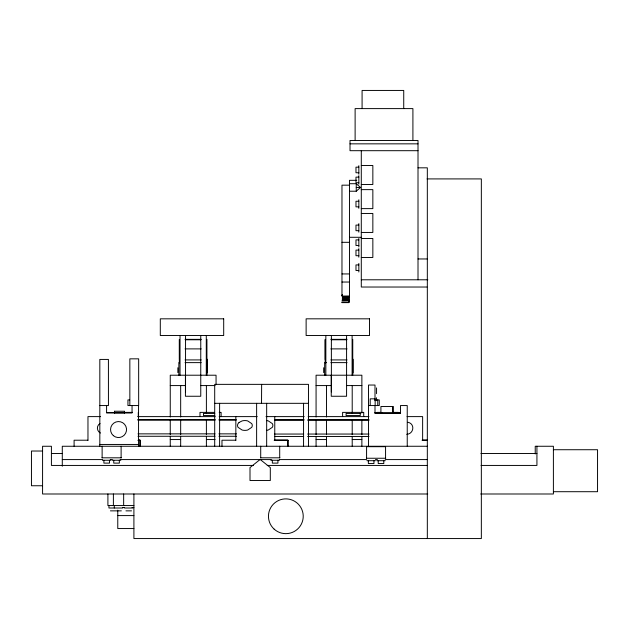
<?xml version="1.0" encoding="UTF-8"?>
<svg xmlns="http://www.w3.org/2000/svg" width="629" height="629" viewBox="0 0 629 629"><rect width="100%" height="100%" fill="white"/><g stroke="black" fill="none" stroke-linecap="round" stroke-linejoin="round"><path stroke-width="0.94" d="M140.063 446.37L140.094 440.276L138.168 440.276L140.212 440.308L138.309 440.339M287.933 446.37L287.964 440.276L274.763 440.308L274.763 416.61M288.082 440.339L274.763 440.276M342.365 295.111C342.451 295.103 341.696 295.834 342.49 295.048M342.184 295.284L342.396 294.702L342.192 295.622M349.378 301.157L349.276 300.56L349.362 301.291M342.396 295.292L342.16 295.048M349.024 301.032L349.284 300.67M349.323 300.937L349.347 300.654M349.323 301.157L349.315 300.536L342.231 300.623M349.189 301.008L349.032 301.464L349.276 300.748M100.011 423.537C96.292 425.66 96.646 431.156 100.42 433.027M349.465 191.216L356.25 191.216L360.519 187.466L356.25 183.715L349.465 183.715M406.759 434.34C413.929 433.829 415.274 423.742 407.867 422.24M349.229 301.338L349.103 300.937L341.869 301.047M350.015 143.844L418.01 143.844M418.01 150.693L350.015 150.693L350.015 140.487L418.01 140.487L418.01 279.787M361.29 165.506L372.848 165.506L372.848 184.494L361.29 184.494M358.837 167.157L355.983 167.157L355.983 172.755L358.837 172.755M418.01 167.825L427.327 167.825L427.327 538.558M358.837 177.126L355.983 177.126L355.983 182.725L358.837 182.725M427.06 178.911L481.342 178.911L481.342 538.558L133.906 538.558L133.906 493.993M356.737 180.319L349.465 180.319L349.465 296.094L341.972 296.094L341.972 185.17L349.465 185.17M356.25 187.466L360.519 187.466M361.29 189.636L372.848 189.636L372.848 208.624L361.29 208.624M358.837 201.256L355.983 201.256L355.983 206.855L358.837 206.855M361.29 213.459L372.848 213.459L372.848 232.447L361.29 232.447M358.837 225.088L355.983 225.088L355.983 230.678L358.837 230.678M349.465 237.29L361.29 237.29M361.29 238.485L372.848 238.485L372.848 257.473L361.29 257.473M358.837 239.893L355.983 239.893L355.983 245.491L358.837 245.491M341.972 242.314L349.465 242.314M358.837 250.106L355.983 250.106L355.983 255.704L358.837 255.704M418.01 258.959L427.327 258.959M358.837 264.919L355.983 264.919L355.983 270.517L358.837 270.517M341.972 273.937L349.465 273.937M361.29 279.787L427.838 279.787M341.972 282.036L349.465 282.036M426.942 287.028L361.29 287.028L361.29 150.693M342.207 296.448L349.252 296.361M342.325 297.195L349.229 297.195M348.694 297.281L349.158 297.281M342.302 298.028L349.252 298.028M348.67 298.115L349.174 298.115M342.231 298.956L349.229 298.861M342.302 299.695L349.252 299.695M348.67 299.789L349.174 299.789M341.972 302.525L349.103 302.525M341.869 302.628L349.032 302.628M185.036 339.353L201.217 339.353M330.862 339.353L347.035 339.353M185.516 339.778L200.832 339.778M331.341 339.778L346.65 339.778M185.036 348.891L201.217 348.891M330.862 348.891L347.035 348.891M185.036 359.922L201.217 359.922M330.862 359.922L347.035 359.922M185.036 362.626L201.217 362.626M326.608 362.626L324.666 362.626L324.666 375.214M330.862 362.626L347.035 362.626M170.255 385.577L185.547 385.577M200.761 385.577L215.094 385.577M316.072 385.577L331.373 385.577M346.579 385.577L361.872 385.577M129.668 399.91L127.939 399.91L127.939 405.556L138.663 405.556L138.663 358.837L129.841 358.837L129.841 405.556M375.151 399.91L379.271 399.91L379.271 405.556L368.508 405.556M214.701 403.323L308.462 403.323M99.822 405.556L108.44 405.556L108.416 359.426L99.822 359.426L99.822 446.26M123.897 412.38L132.538 412.38M214.395 412.38L199.991 412.38L199.991 416.61M219.191 412.38L221.109 412.38L221.109 416.61M377.172 412.38L381.009 412.38M392.527 412.38L398.291 412.38M106.584 412.608L114.423 412.608M124.22 412.608L132.051 412.608M375.002 412.608L400.476 412.608M114.47 412.828L124.534 412.828M375.002 412.923L381.866 412.923M392.638 412.923L400.476 412.923M214.803 413.442L203.466 413.442L203.466 415.549L214.803 415.549M100.616 416.61L87.966 416.61L87.966 440.276M137.688 416.61L215.228 416.61M219.151 416.61L257.245 416.61M266.004 416.61L304.208 416.61M308.131 416.61L368.987 416.61M407.065 416.61L422.633 416.61L422.633 440.308L427.39 440.324M137.688 419.85L215.228 419.85M219.151 419.85L235.844 419.85M274.763 419.85L304.208 419.85M308.131 419.85L368.987 419.85M137.979 419.913L215.024 419.913M218.923 419.913L236.48 419.913M274.433 420.101L303.689 420.101M307.589 420.101L369.034 420.101M137.979 433.861L215.024 433.861M218.923 433.861L236.48 433.861M274.433 434.049L303.689 434.049M307.589 434.049L369.034 434.049M137.979 436.274L215.024 436.274M218.923 436.274L236.48 436.274M274.433 436.463L303.689 436.463M307.589 436.463L369.034 436.463M170.255 439.553L180.672 439.553M206.391 439.553L215.087 439.553M316.072 439.553L326.498 439.553M352.209 439.553L361.872 439.553M87.966 440.214L74.096 440.214L74.096 446.26M138.089 440.214L140.047 440.214L140.094 446.26M235.844 440.214L221.974 440.214L221.974 446.26M274.165 440.214L287.925 440.214L287.925 446.26M422.035 440.214L426.949 440.214M422.633 440.276L427.35 440.276M99.822 444.451L138.553 444.451M427.484 446.26L62.287 446.26L62.287 466.238M553.394 449.727L597.55 449.727L597.55 491.705L553.394 491.705M42.575 451.024L31.45 451.024L31.45 485.753L42.575 485.753M51.421 453.493L62.232 453.493M480.91 453.493L536.93 453.493M101.929 457.81L121.311 457.81M260.508 457.81L279.897 457.81M366.385 458.25L385.774 458.25M62.287 459.579L102.535 459.579M110.389 459.579L112.355 459.579M120.21 459.579L271.39 459.579M279.245 459.579L366.613 459.579M375.45 459.579L377.416 459.579M385.27 459.579L427.484 459.579M102.417 460.263L110.971 460.263M112.269 460.263L120.823 460.263M270.855 460.263L279.41 460.263M366.872 460.703L375.427 460.703M376.732 460.703L385.278 460.703M253.463 465.436L51.413 465.436L51.413 446.26L42.575 446.26L42.575 493.993L427.744 493.993M267.199 465.436L427.075 465.436M481.02 465.436L536.93 465.436L536.93 446.26M480.698 493.993L553.394 493.993L553.394 446.26L535.232 446.26L535.232 453.989M133.906 505.551L107.905 505.551L107.913 493.993M122.521 507.469L124.416 507.469M132.011 507.469L133.906 507.469M122.836 508.004L108.943 508.004L108.943 505.551M124.463 508.004L133.018 508.004M110.421 510.858L121.358 510.858M125.942 510.858L131.54 510.858M117.772 515.591L133.906 515.591M133.906 528.549L117.772 528.549L117.772 510.174M412.907 140.487L412.907 108.605L355.118 108.605L355.118 140.487M407.238 446.26L407.238 405.556L400.476 405.556L400.476 413.505L375.002 413.505L375.002 405.556M403.732 108.605L403.732 90.442L362.084 90.442L362.084 108.605M393.392 413.245L393.392 406.499L380.915 406.499L380.915 413.277M392.512 406.499L392.512 413.245M385.569 458.25L385.569 446.692L366.581 446.692L366.581 458.25M383.8 460.703L383.8 463.557L378.21 463.557L378.21 460.703M377.754 399.91L377.754 405.556M376.559 387.896L376.559 393.668M376.48 397.756L376.48 400.697M375.151 405.556L375.151 398.833L370.206 398.833L370.206 405.556M375.002 400.673L375.002 385.042L368.508 385.042L368.508 446.26M373.948 460.703L373.948 463.557L368.35 463.557L368.35 460.703M363.727 416.61L363.727 412.38L342.608 412.38L342.608 416.61M361.872 413.072L361.872 375.214L316.072 375.214L316.072 417.003M361.872 419.928L361.872 434.686M361.872 436.612L361.872 446.26M358.837 165.679L358.837 174.233M358.837 175.648L358.837 184.203M358.837 199.778L358.837 208.333M358.837 223.609L358.837 232.156M358.837 238.422L358.837 246.969M358.837 248.628L358.837 257.182M358.837 263.441L358.837 271.995M356.25 183.715L356.25 191.216M353.121 359.245L353.121 372.981M352.751 339.353L352.751 375.214M352.209 385.577L352.209 413.072M352.209 419.928L352.209 434.686M352.209 436.612L352.209 446.26M352.106 335.516L352.106 375.214M346.579 335.516L346.579 396.254L331.239 396.254L331.239 375.214M331.373 335.516L331.373 391.914M326.498 385.577L326.498 417.003M326.498 419.928L326.498 434.686M326.498 436.612L326.498 446.26M325.846 335.516L325.846 375.214M325.24 339.864L325.24 359.623M325.154 339.353L325.162 362.925M323.676 367.745L323.676 372.612M316.072 419.928L316.072 434.686M316.072 436.612L316.072 446.26M308.462 446.26L308.462 384.358L214.701 384.358L214.701 446.26M303.555 403.323L303.555 446.26M279.701 446.26L279.701 457.81M277.932 460.263L277.932 463.117L272.333 463.117L272.333 460.263M266.665 403.323L266.665 446.26M261.64 384.358L261.53 403.323M260.713 446.26L260.713 457.81M256.624 403.323L256.624 446.26M235.844 416.61L235.844 440.276M219.607 403.323L219.607 446.26M216.054 384.633L216.054 375.214L170.255 375.214L170.255 417.003M207.303 359.245L207.303 372.981M206.925 339.353L206.925 375.214M206.391 385.577L206.391 413.072M206.391 419.928L206.391 434.686M206.391 436.612L206.391 446.26M206.281 335.516L206.281 375.214M200.761 335.516L200.761 396.254L185.421 396.254L185.421 375.214M185.547 335.516L185.547 391.914M180.672 385.577L180.672 417.003M180.672 419.928L180.672 434.686M180.672 436.612L180.672 446.26M180.028 335.516L180.028 375.214M179.422 339.864L179.422 359.623M179.328 339.353L179.336 362.925M178.848 362.626L178.848 375.214M177.858 367.745L177.858 372.612M170.255 419.928L170.255 434.686M170.255 436.612L170.255 446.26M138.553 405.556L138.553 446.26M138.294 412.38L138.294 416.61M132.051 405.556L132.051 412.923L106.584 412.923L106.584 405.556M124.534 413.198L124.534 411.248L114.47 411.248L114.47 413.19M123.654 493.993L123.654 505.551M121.114 446.26L121.114 457.81M119.345 460.263L119.345 463.117L113.747 463.117L113.747 460.263M114.549 411.248L114.549 413.19M114.281 505.551L114.281 508.004M113.393 493.993L113.393 505.551M109.493 460.263L109.493 463.117L103.895 463.117L103.895 460.263M102.126 446.26L102.126 457.81M266.484 420.589A10.803 10.803 0 0 1 268.339 420.927L272.318 423.592A3.444 3.444 0 0 1 272.302 427.35L268.3 430A10.803 10.803 0 0 1 266.444 430.33M239.067 422.468L238.1 423.576A3.444 3.444 0 0 0 238.084 427.343L242.063 430.008A10.803 10.803 0 0 0 247.7 430.016L251.702 427.366A3.444 3.444 0 0 0 251.718 423.608L247.74 420.943A10.803 10.803 0 0 0 242.102 420.927L239.067 422.468M260.154 459.453L250.004 467.567L250.004 480.532L270.305 480.532L270.305 467.567L260.154 459.453M223.696 318.824L160.301 318.824L160.301 335.516L223.696 335.516L223.696 318.824M369.514 318.824L306.126 318.824L306.126 335.516L369.514 335.516L369.514 318.824M360.252 413.442L346.084 413.442L346.084 415.549L360.252 415.549L360.252 413.442M113.362 435.645A8.004 8.004 0 0 0 126.413 430.991A8.004 8.004 0 0 0 115.854 422.02A8.004 8.004 0 0 0 113.362 435.645M274.126 529.115A17.384 17.384 0 0 0 302.824 519.986A17.384 17.384 0 0 0 280.573 499.701A17.384 17.384 0 0 0 274.126 529.115"/></g></svg>
